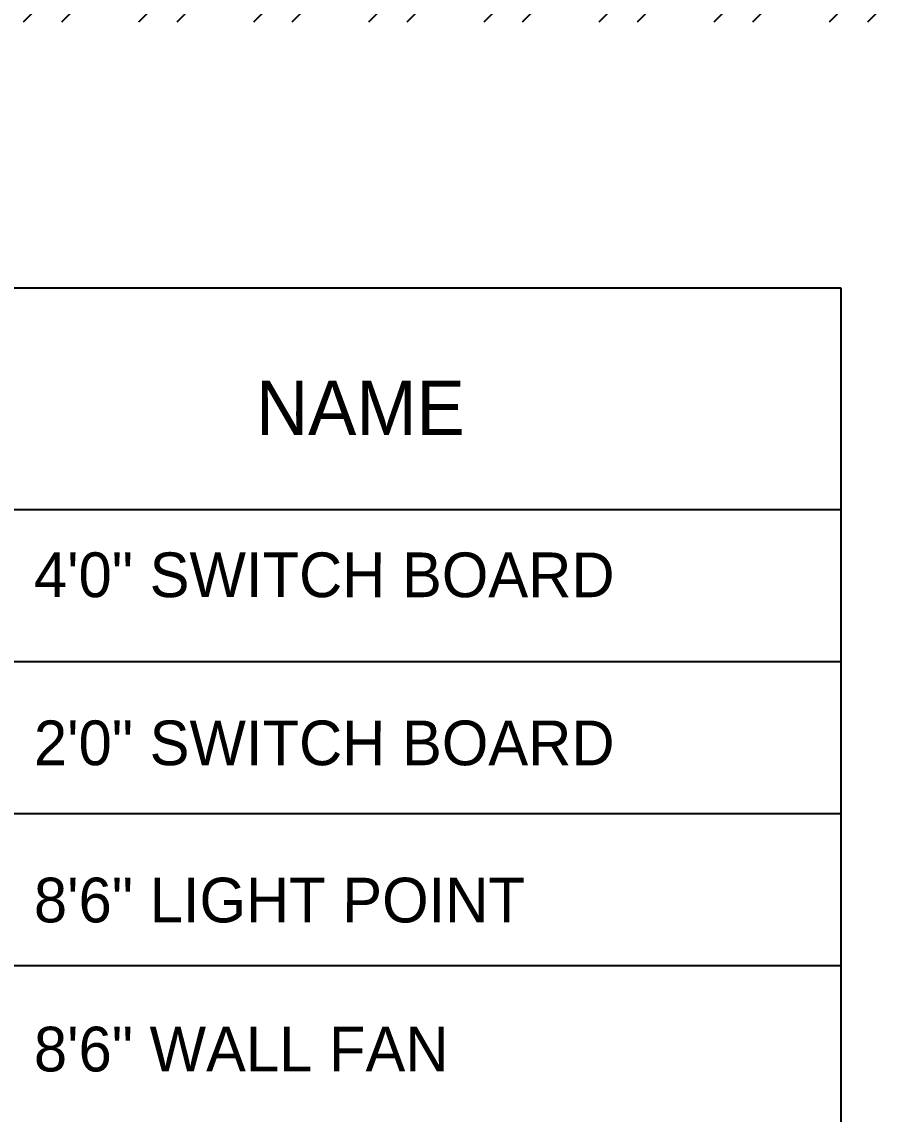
# Model space of a CAD drawing. Header units: inches. Extents: x 9636 to 21597, y -10243 to 557.
# Drawn here: x 13305.9 to 13405.6, y -3889.9 to -3764.1 of the extents above; entities that cross this region are included whole.
import ezdxf

# ---------------------------------------------------------------- set-up
doc = ezdxf.new("R2010")
doc.units = ezdxf.units.IN
doc.header["$MEASUREMENT"] = 0
doc.layers.add('IEL-HATCH-002', color=7, linetype='Continuous')
doc.styles.add('HEMI', font='stylu.ttf')

# ---------------------------------------------------------------- blocks, each defined once
blk = doc.blocks.new('qwff')
at = {"layer": 'IEL-HATCH-002', "true_color": 0xf27172, "transparency": 33554687}
h = blk.add_hatch(dxfattribs=at)
h.set_pattern_fill('ANSI32', color=11, scale=25)
h.set_pattern_definition([(45, (-2872.014, 157.3), (-6.629126, 6.629126), []), (45, (-2867.594, 157.3), (-6.629126, 6.629126), [])])
h.paths.add_polyline_path([(16312.98, -2094.85), (16303.98, -2094.85), (16303.98, -2247.98), (16312.98, -2247.98)])
h.paths.add_polyline_path([(16303.98, -2064.85), (16312.98, -2064.85), (16312.98, -2059.98), (16905.98, -2059.98), (16905.98, -2223.98), (16739.98, -2223.98), (16739.98, -2175.98), (16730.98, -2175.98), (16730.98, -2223.98), (16682.98, -2223.98), (16496.82, -2223.98), (16496.82, -2232.98), (16914.98, -2232.98), (16914.98, -2223.98), (16914.98, -2050.98), (16303.98, -2050.98)])
blk = doc.blocks.new('THT')
blk.add_blockref('qwff', (0, 0))

msp = doc.modelspace()

# ---------------------------------------------------------------- linework, layer by layer
for p, q in [((13400.25, -3794.76), (13254.56, -3794.76)), ((13400.25, -4012.87), (13400.25, -3794.76)), ((13400.25, -3820.26), (13254.56, -3820.26)), ((13400.25, -3820.26), (13254.56, -3820.26)), ((13400.25, -3837.77), (13254.56, -3837.77)), ((13400.25, -3855.28), (13254.56, -3855.28)), ((13400.25, -3872.79), (13254.56, -3872.79))]:
    msp.add_line(p, q)

# ---------------------------------------------------------------- block references
msp.add_blockref('THT', (-3311.83, -1531.12))

# ---------------------------------------------------------------- texts
at = {"lineweight": 15, "attachment_point": 1, "rotation": 359.9906, "style": 'HEMI'}
for s, insert, char_height, width in [('NAME', (13332.86, -3805.42), 6.224, 105.5233), ('4\'0" SWITCH BOARD', (13307.29, -3825.18), 5.1478, 87.2821), ('2\'0" SWITCH BOARD', (13307.29, -3844.53), 5.1478, 87.2821), ('8\'6" LIGHT POINT', (13307.29, -3862.63), 5.1478, 87.2821), ('8\'6" WALL FAN', (13307.29, -3879.79), 5.1478, 87.2821)]:
    msp.add_mtext(s, dxfattribs=dict(at, insert=insert, char_height=char_height, width=width))

doc.saveas('drawing.dxf')
